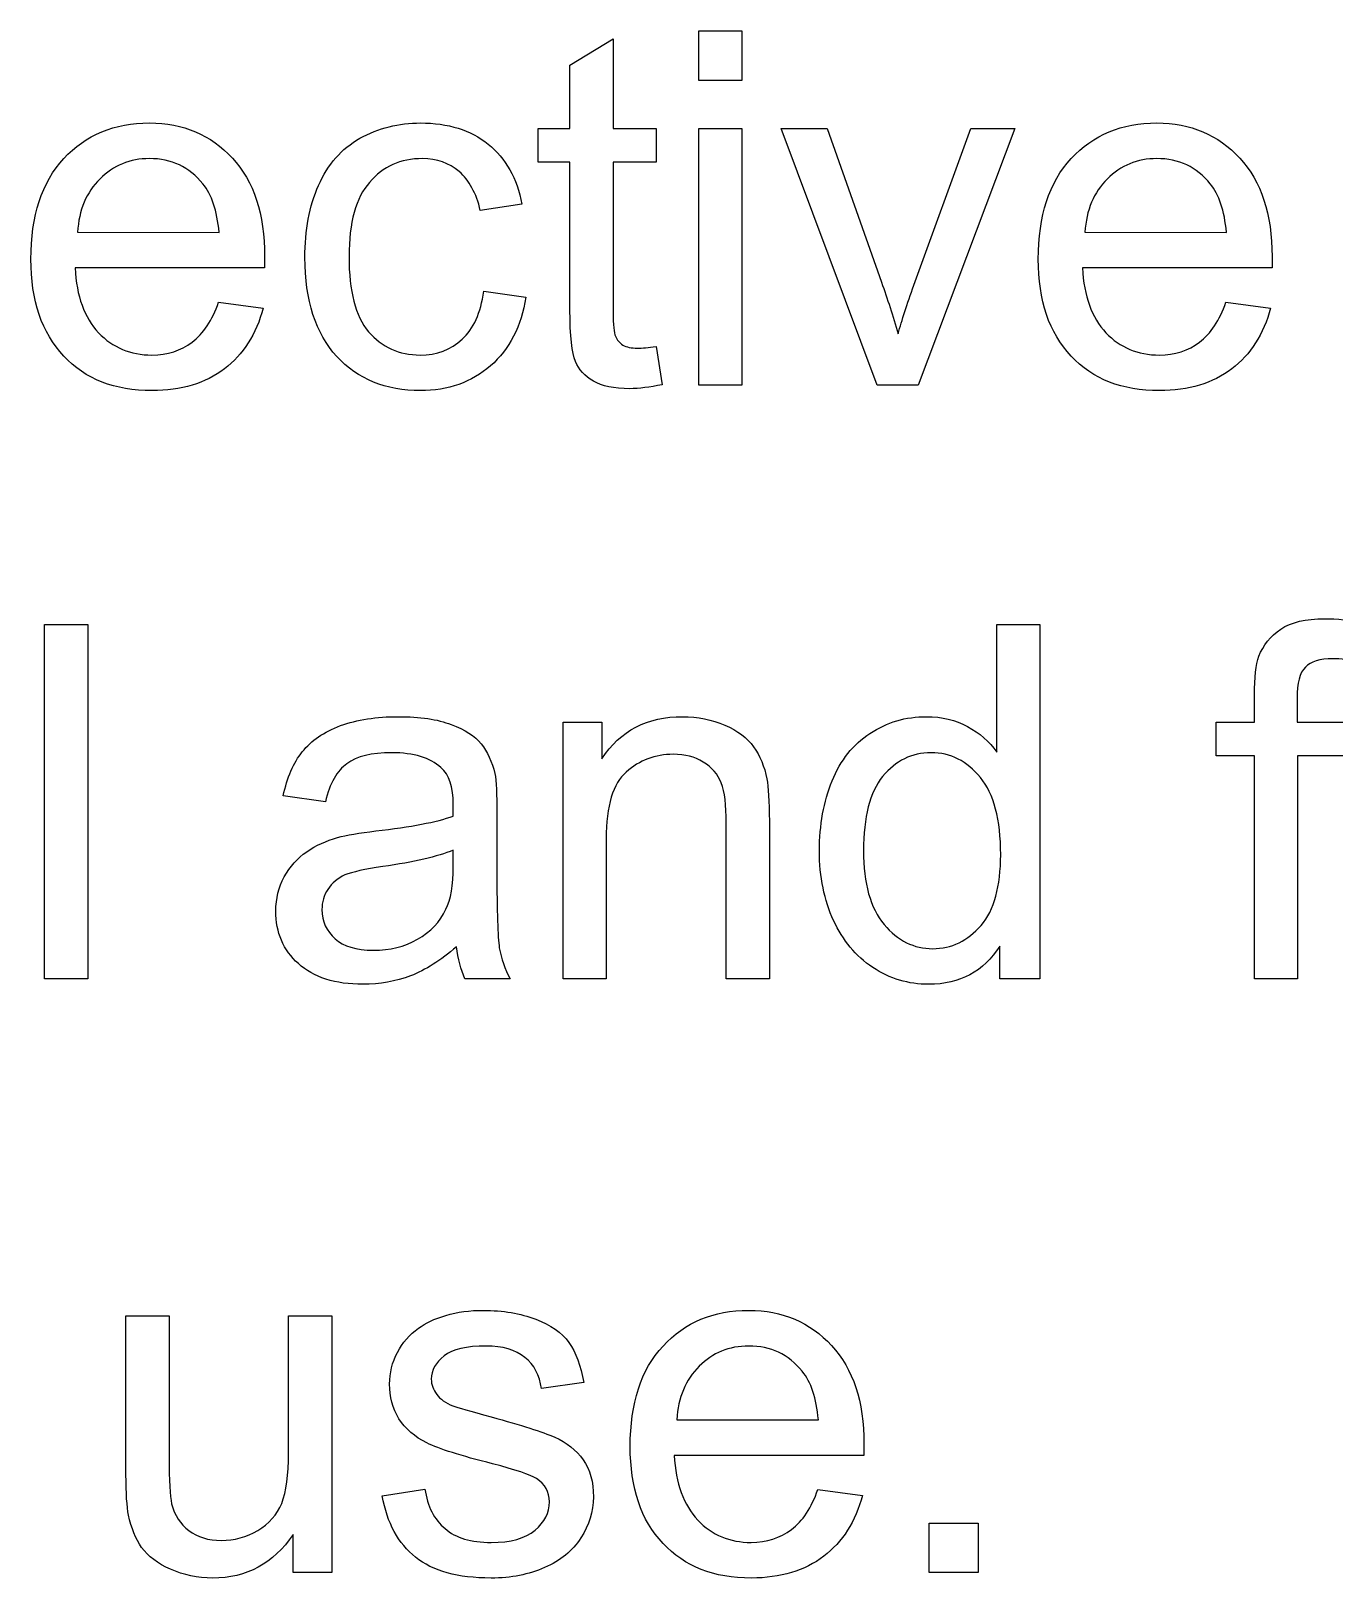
# Model space of a CAD drawing. Extents: x -45 to 645, y -160 to 467.
# Drawn here: x 380.62 to 385.27, y 147.13 to 152.65 of the extents above; entities that cross this region are included whole.
import ezdxf

# ---------------------------------------------------------------- set-up
doc = ezdxf.new("R2010")
doc.units = 0
doc.layers.add('layer 1', color=7, linetype='Continuous')

msp = doc.modelspace()

# ---------------------------------------------------------------- linework, layer by layer
at = {"layer": 'layer 1', "color": 7, "true_color": 0xffffff}
for points, knots in [([(383.158, 152.4688), (383.158, 152.4688), (383.158, 152.6452), (383.158, 152.6452), (383.158, 152.6452), (383.0043, 152.6452), (383.0043, 152.6452), (383.0043, 152.6452), (383.0043, 152.4688), (383.0043, 152.4688), (383.0043, 152.4688), (383.158, 152.4688), (383.158, 152.4688)], [0, 0, 0, 0, 0.25, 0.25, 0.25, 0.5, 0.5, 0.5, 0.75, 0.75, 0.75, 1, 1, 1, 1]), ([(382.7863, 151.5145), (382.7636, 151.5145), (382.7461, 151.518), (382.7339, 151.5251), (382.7217, 151.534), (382.713, 151.5427), (382.7077, 151.5568), (382.7025, 151.5693), (382.699, 151.5974), (382.699, 151.6415), (382.699, 151.6415), (382.699, 152.1777), (382.699, 152.1777), (382.699, 152.1777), (382.8527, 152.1777), (382.8527, 152.1777), (382.8527, 152.1777), (382.8527, 152.2978), (382.8527, 152.2978), (382.8527, 152.2978), (382.699, 152.2978), (382.699, 152.2978), (382.699, 152.2978), (382.699, 152.6171), (382.699, 152.6171), (382.699, 152.6171), (382.5453, 152.5236), (382.5453, 152.5236), (382.5453, 152.5236), (382.5453, 152.2978), (382.5453, 152.2978), (382.5453, 152.2978), (382.4319, 152.2978), (382.4319, 152.2978), (382.4319, 152.2978), (382.4319, 152.1777), (382.4319, 152.1777), (382.4319, 152.1777), (382.5453, 152.1777), (382.5453, 152.1777), (382.5453, 152.1777), (382.5453, 151.6505), (382.5453, 151.6505), (382.5453, 151.5568), (382.5523, 151.4968), (382.5645, 151.4668), (382.5768, 151.4387), (382.5977, 151.4139), (382.6291, 151.3963), (382.6588, 151.3788), (382.7025, 151.3698), (382.7584, 151.3698), (382.7916, 151.3699), (382.83, 151.3751), (382.8736, 151.384), (382.8736, 151.384), (382.8527, 151.5199), (382.8527, 151.5199), (382.8247, 151.5163), (382.802, 151.5145), (382.7863, 151.5145)], [0, 0, 0, 0, 0.05, 0.05, 0.05, 0.1, 0.1, 0.1, 0.15, 0.15, 0.15, 0.2, 0.2, 0.2, 0.25, 0.25, 0.25, 0.3, 0.3, 0.3, 0.35, 0.35, 0.35, 0.4, 0.4, 0.4, 0.45, 0.45, 0.45, 0.5, 0.5, 0.5, 0.55, 0.55, 0.55, 0.6, 0.6, 0.6, 0.65, 0.65, 0.65, 0.7, 0.7, 0.7, 0.75, 0.75, 0.75, 0.8, 0.8, 0.8, 0.85, 0.85, 0.85, 0.9, 0.9, 0.9, 0.95, 0.95, 0.95, 1, 1, 1, 1]), ([(381.1988, 151.5358), (381.1586, 151.5058), (381.1115, 151.4898), (381.0556, 151.4898), (380.9788, 151.4899), (380.9159, 151.5162), (380.8652, 151.5692), (380.8146, 151.6239), (380.7867, 151.6997), (380.7814, 151.8002), (380.7814, 151.8002), (381.4572, 151.8003), (381.4572, 151.8003), (381.4572, 151.818), (381.4572, 151.832), (381.4572, 151.8408), (381.4572, 151.9926), (381.4188, 152.1089), (381.342, 152.1918), (381.2652, 152.2748), (381.1673, 152.3171), (381.0468, 152.3171), (380.9212, 152.3172), (380.8198, 152.2747), (380.7413, 152.1901), (380.6627, 152.1055), (380.6243, 151.9854), (380.6243, 151.832), (380.6243, 151.6838), (380.6627, 151.5692), (380.7413, 151.4863), (380.8181, 151.4034), (380.9229, 151.3628), (381.0556, 151.3628), (381.1604, 151.3629), (381.2459, 151.3892), (381.314, 151.4404), (381.3804, 151.4917), (381.4275, 151.5639), (381.452, 151.6573), (381.452, 151.6573), (381.2931, 151.6787), (381.2931, 151.6787), (381.2704, 151.6134), (381.2389, 151.5656), (381.1988, 151.5358)], [0, 0, 0, 0, 0.066667, 0.066667, 0.066667, 0.133333, 0.133333, 0.133333, 0.2, 0.2, 0.2, 0.266667, 0.266667, 0.266667, 0.333333, 0.333333, 0.333333, 0.4, 0.4, 0.4, 0.466667, 0.466667, 0.466667, 0.533333, 0.533333, 0.533333, 0.6, 0.6, 0.6, 0.666667, 0.666667, 0.666667, 0.733333, 0.733333, 0.733333, 0.8, 0.8, 0.8, 0.866667, 0.866667, 0.866667, 0.933333, 0.933333, 0.933333, 1, 1, 1, 1]), ([(382.1613, 151.5463), (382.1211, 151.5092), (382.0704, 151.4898), (382.0111, 151.4898), (381.936, 151.4899), (381.8749, 151.518), (381.8277, 151.5727), (381.7806, 151.6292), (381.7579, 151.7173), (381.7579, 151.8408), (381.7579, 151.9626), (381.7823, 152.0507), (381.8312, 152.1054), (381.8784, 152.1619), (381.9412, 152.1901), (382.0198, 152.1901), (382.0705, 152.1902), (382.1141, 152.1742), (382.1508, 152.1442), (382.1857, 152.1124), (382.2119, 152.0666), (382.2258, 152.0048), (382.2258, 152.0048), (382.3743, 152.0279), (382.3743, 152.0279), (382.3568, 152.1196), (382.3166, 152.1918), (382.2538, 152.2412), (382.191, 152.2924), (382.1106, 152.3171), (382.0128, 152.3171), (381.936, 152.3172), (381.8626, 152.2994), (381.7963, 152.2624), (381.7317, 152.2254), (381.681, 152.1689), (381.6496, 152.0948), (381.6164, 152.0208), (381.6007, 151.9343), (381.6007, 151.8373), (381.6007, 151.6838), (381.6391, 151.5674), (381.7142, 151.4845), (381.7893, 151.4034), (381.8888, 151.3628), (382.0128, 151.3628), (382.1106, 151.3629), (382.1944, 151.3928), (382.2625, 151.451), (382.3289, 151.511), (382.3725, 151.5921), (382.3882, 151.6962), (382.3882, 151.6962), (382.2381, 151.7174), (382.2381, 151.7174), (382.2276, 151.6398), (382.2014, 151.5833), (382.1613, 151.5463)], [0, 0, 0, 0, 0.052632, 0.052632, 0.052632, 0.105263, 0.105263, 0.105263, 0.157895, 0.157895, 0.157895, 0.210526, 0.210526, 0.210526, 0.263158, 0.263158, 0.263158, 0.315789, 0.315789, 0.315789, 0.368421, 0.368421, 0.368421, 0.421053, 0.421053, 0.421053, 0.473684, 0.473684, 0.473684, 0.526316, 0.526316, 0.526316, 0.578947, 0.578947, 0.578947, 0.631579, 0.631579, 0.631579, 0.684211, 0.684211, 0.684211, 0.736842, 0.736842, 0.736842, 0.789474, 0.789474, 0.789474, 0.842105, 0.842105, 0.842105, 0.894737, 0.894737, 0.894737, 0.947368, 0.947368, 0.947368, 1, 1, 1, 1]), ([(383.158, 151.3822), (383.158, 151.3822), (383.158, 152.2978), (383.158, 152.2978), (383.158, 152.2978), (383.0043, 152.2978), (383.0043, 152.2978), (383.0043, 152.2978), (383.0043, 151.3822), (383.0043, 151.3822), (383.0043, 151.3822), (383.158, 151.3822), (383.158, 151.3822)], [0, 0, 0, 0, 0.25, 0.25, 0.25, 0.5, 0.5, 0.5, 0.75, 0.75, 0.75, 1, 1, 1, 1]), ([(383.7869, 151.3822), (383.7869, 151.3822), (384.1308, 152.2978), (384.1308, 152.2978), (384.1308, 152.2978), (383.9738, 152.2978), (383.9738, 152.2978), (383.9738, 152.2978), (383.7712, 151.7386), (383.7712, 151.7386), (383.7468, 151.6715), (383.7275, 151.6133), (383.7153, 151.5656), (383.6961, 151.6292), (383.6768, 151.6909), (383.6559, 151.7491), (383.6559, 151.7491), (383.4621, 152.2978), (383.4621, 152.2978), (383.4621, 152.2978), (383.298, 152.2978), (383.298, 152.2978), (383.298, 152.2978), (383.6402, 151.3822), (383.6402, 151.3822), (383.6402, 151.3822), (383.7869, 151.3822), (383.7869, 151.3822)], [0, 0, 0, 0, 0.111111, 0.111111, 0.111111, 0.222222, 0.222222, 0.222222, 0.333333, 0.333333, 0.333333, 0.444444, 0.444444, 0.444444, 0.555556, 0.555556, 0.555556, 0.666667, 0.666667, 0.666667, 0.777778, 0.777778, 0.777778, 0.888889, 0.888889, 0.888889, 1, 1, 1, 1]), ([(384.7892, 151.5358), (384.749, 151.5058), (384.7018, 151.4898), (384.6459, 151.4898), (384.5691, 151.4899), (384.5062, 151.5162), (384.4556, 151.5692), (384.405, 151.6239), (384.377, 151.6997), (384.3718, 151.8002), (384.3718, 151.8002), (385.0475, 151.8003), (385.0475, 151.8003), (385.0475, 151.818), (385.0475, 151.832), (385.0475, 151.8408), (385.0475, 151.9926), (385.0091, 152.1089), (384.9323, 152.1918), (384.8555, 152.2748), (384.7577, 152.3171), (384.6372, 152.3171), (384.5114, 152.3172), (384.4102, 152.2747), (384.3316, 152.1901), (384.2531, 152.1055), (384.2146, 151.9854), (384.2146, 151.832), (384.2147, 151.6838), (384.253, 151.5692), (384.3316, 151.4863), (384.4085, 151.4034), (384.5132, 151.3628), (384.6459, 151.3628), (384.7508, 151.3629), (384.8362, 151.3892), (384.9043, 151.4404), (384.9707, 151.4917), (385.0178, 151.5639), (385.0423, 151.6573), (385.0423, 151.6573), (384.8834, 151.6787), (384.8834, 151.6787), (384.8607, 151.6134), (384.8293, 151.5656), (384.7892, 151.5358)], [0, 0, 0, 0, 0.066667, 0.066667, 0.066667, 0.133333, 0.133333, 0.133333, 0.2, 0.2, 0.2, 0.266667, 0.266667, 0.266667, 0.333333, 0.333333, 0.333333, 0.4, 0.4, 0.4, 0.466667, 0.466667, 0.466667, 0.533333, 0.533333, 0.533333, 0.6, 0.6, 0.6, 0.666667, 0.666667, 0.666667, 0.733333, 0.733333, 0.733333, 0.8, 0.8, 0.8, 0.866667, 0.866667, 0.866667, 0.933333, 0.933333, 0.933333, 1, 1, 1, 1]), ([(380.8705, 152.1178), (380.9176, 152.1654), (380.977, 152.1901), (381.0468, 152.1901), (381.1255, 152.1902), (381.1883, 152.1601), (381.2372, 152.1001), (381.2686, 152.0614), (381.2878, 152.0048), (381.2948, 151.9272), (381.2948, 151.9272), (380.7902, 151.9273), (380.7902, 151.9273), (380.7954, 152.0067), (380.8216, 152.0701), (380.8705, 152.1178)], [0, 0, 0, 0, 0.2, 0.2, 0.2, 0.4, 0.4, 0.4, 0.6, 0.6, 0.6, 0.8, 0.8, 0.8, 1, 1, 1, 1]), ([(384.4608, 152.1178), (384.508, 152.1654), (384.5673, 152.1901), (384.6372, 152.1901), (384.7158, 152.1902), (384.7786, 152.1601), (384.8275, 152.1001), (384.859, 152.0614), (384.8781, 152.0048), (384.8851, 151.9272), (384.8851, 151.9272), (384.3806, 151.9273), (384.3806, 151.9273), (384.3857, 152.0067), (384.4119, 152.0701), (384.4608, 152.1178)], [0, 0, 0, 0, 0.2, 0.2, 0.2, 0.4, 0.4, 0.4, 0.6, 0.6, 0.6, 0.8, 0.8, 0.8, 1, 1, 1, 1]), ([(380.8267, 149.2657), (380.8267, 149.2657), (380.8267, 150.5287), (380.8267, 150.5287), (380.8267, 150.5287), (380.673, 150.5287), (380.673, 150.5287), (380.673, 150.5287), (380.673, 149.2657), (380.673, 149.2657), (380.673, 149.2657), (380.8267, 149.2657), (380.8267, 149.2657)], [0, 0, 0, 0, 0.25, 0.25, 0.25, 0.5, 0.5, 0.5, 0.75, 0.75, 0.75, 1, 1, 1, 1]), ([(384.2201, 149.2657), (384.2201, 149.2657), (384.2201, 150.5287), (384.2201, 150.5287), (384.2201, 150.5287), (384.0665, 150.5287), (384.0665, 150.5287), (384.0665, 150.5287), (384.0665, 150.0737), (384.0665, 150.0737), (384.0403, 150.1124), (384.0053, 150.1423), (383.9617, 150.1652), (383.9198, 150.1882), (383.8709, 150.2005), (383.8167, 150.2005), (383.7417, 150.2007), (383.6753, 150.1811), (383.6142, 150.1405), (383.5549, 150.1019), (383.5094, 150.0453), (383.4797, 149.9712), (383.4501, 149.8973), (383.4343, 149.8142), (383.4343, 149.7225), (383.4343, 149.6292), (383.4518, 149.5461), (383.4849, 149.4738), (383.5182, 149.4034), (383.5635, 149.3468), (383.6246, 149.3062), (383.6858, 149.2657), (383.7521, 149.2463), (383.8237, 149.2463), (383.9355, 149.2464), (384.0193, 149.2921), (384.0769, 149.3821), (384.0769, 149.3821), (384.077, 149.2657), (384.077, 149.2657), (384.077, 149.2657), (384.2201, 149.2657), (384.2201, 149.2657)], [0, 0, 0, 0, 0.071429, 0.071429, 0.071429, 0.142857, 0.142857, 0.142857, 0.214286, 0.214286, 0.214286, 0.285714, 0.285714, 0.285714, 0.357143, 0.357143, 0.357143, 0.428571, 0.428571, 0.428571, 0.5, 0.5, 0.5, 0.571429, 0.571429, 0.571429, 0.642857, 0.642857, 0.642857, 0.714286, 0.714286, 0.714286, 0.785714, 0.785714, 0.785714, 0.857143, 0.857143, 0.857143, 0.928571, 0.928571, 0.928571, 1, 1, 1, 1]), ([(385.1386, 149.2657), (385.1386, 149.2657), (385.1386, 150.0612), (385.1386, 150.0612), (385.1386, 150.0612), (385.3132, 150.0612), (385.3132, 150.0612), (385.3132, 150.0612), (385.3132, 150.1812), (385.3132, 150.1812), (385.3132, 150.1812), (385.1369, 150.1812), (385.1369, 150.1812), (385.1369, 150.1812), (385.1369, 150.2658), (385.1369, 150.2658), (385.1369, 150.3205), (385.1456, 150.3575), (385.1665, 150.3769), (385.1857, 150.3964), (385.2172, 150.4069), (385.2643, 150.4069), (385.2923, 150.4071), (385.3237, 150.4034), (385.3551, 150.3981), (385.3551, 150.3981), (385.3778, 150.5341), (385.3778, 150.5341), (385.3254, 150.5446), (385.2783, 150.5498), (385.2346, 150.5498), (385.1684, 150.5499), (385.1159, 150.5374), (385.0792, 150.5127), (385.0409, 150.488), (385.0164, 150.4545), (385.0006, 150.4157), (384.9902, 150.3858), (384.9849, 150.3399), (384.9849, 150.2781), (384.9849, 150.2781), (384.985, 150.1812), (384.985, 150.1812), (384.985, 150.1812), (384.8488, 150.1812), (384.8488, 150.1812), (384.8488, 150.1812), (384.8488, 150.0612), (384.8488, 150.0612), (384.8488, 150.0612), (384.985, 150.0612), (384.985, 150.0612), (384.985, 150.0612), (384.985, 149.2657), (384.985, 149.2657), (384.985, 149.2657), (385.1386, 149.2657), (385.1386, 149.2657)], [0, 0, 0, 0, 0.052632, 0.052632, 0.052632, 0.105263, 0.105263, 0.105263, 0.157895, 0.157895, 0.157895, 0.210526, 0.210526, 0.210526, 0.263158, 0.263158, 0.263158, 0.315789, 0.315789, 0.315789, 0.368421, 0.368421, 0.368421, 0.421053, 0.421053, 0.421053, 0.473684, 0.473684, 0.473684, 0.526316, 0.526316, 0.526316, 0.578947, 0.578947, 0.578947, 0.631579, 0.631579, 0.631579, 0.684211, 0.684211, 0.684211, 0.736842, 0.736842, 0.736842, 0.789474, 0.789474, 0.789474, 0.842105, 0.842105, 0.842105, 0.894737, 0.894737, 0.894737, 0.947368, 0.947368, 0.947368, 1, 1, 1, 1]), ([(382.1712, 149.2657), (382.1712, 149.2657), (382.3319, 149.2657), (382.3319, 149.2657), (382.3126, 149.301), (382.3004, 149.338), (382.2934, 149.3768), (382.2882, 149.4139), (382.2847, 149.5055), (382.2847, 149.6484), (382.2847, 149.6484), (382.2847, 149.8548), (382.2847, 149.8548), (382.2847, 149.9237), (382.2829, 149.9712), (382.2777, 149.9977), (382.2672, 150.0402), (382.2515, 150.0753), (382.2288, 150.1035), (382.2061, 150.1318), (382.1712, 150.1547), (382.1223, 150.1723), (382.0734, 150.1918), (382.0105, 150.2005), (381.9337, 150.2005), (381.8551, 150.2007), (381.787, 150.1899), (381.7276, 150.1688), (381.6683, 150.1459), (381.6229, 150.1159), (381.5914, 150.0753), (381.56, 150.0366), (381.5373, 149.9836), (381.5233, 149.9183), (381.5233, 149.9183), (381.6735, 149.8973), (381.6735, 149.8973), (381.6892, 149.9626), (381.7154, 150.0083), (381.7503, 150.0329), (381.7853, 150.0594), (381.8376, 150.0718), (381.911, 150.0718), (381.9878, 150.0719), (382.0472, 150.0541), (382.0856, 150.0188), (382.1153, 149.9943), (382.1293, 149.95), (382.1293, 149.8865), (382.1293, 149.8814), (382.1293, 149.8671), (382.1293, 149.846), (382.0699, 149.8249), (381.9791, 149.8072), (381.8534, 149.7931), (381.794, 149.7862), (381.7486, 149.7772), (381.7172, 149.7701), (381.677, 149.7578), (381.6403, 149.7419), (381.6071, 149.719), (381.574, 149.6961), (381.5478, 149.6661), (381.5268, 149.629), (381.5076, 149.5939), (381.4971, 149.5514), (381.4971, 149.5073), (381.4972, 149.4315), (381.5233, 149.3679), (381.5775, 149.3203), (381.6316, 149.271), (381.7084, 149.2463), (381.808, 149.2463), (381.8674, 149.2464), (381.925, 149.2568), (381.9773, 149.2762), (382.0297, 149.2974), (382.0839, 149.3309), (382.1415, 149.3803), (382.1467, 149.3363), (382.1554, 149.2992), (382.1712, 149.2657)], [0, 0, 0, 0, 0.037037, 0.037037, 0.037037, 0.074074, 0.074074, 0.074074, 0.111111, 0.111111, 0.111111, 0.148148, 0.148148, 0.148148, 0.185185, 0.185185, 0.185185, 0.222222, 0.222222, 0.222222, 0.259259, 0.259259, 0.259259, 0.296296, 0.296296, 0.296296, 0.333333, 0.333333, 0.333333, 0.37037, 0.37037, 0.37037, 0.407407, 0.407407, 0.407407, 0.444444, 0.444444, 0.444444, 0.481481, 0.481481, 0.481481, 0.518519, 0.518519, 0.518519, 0.555556, 0.555556, 0.555556, 0.592593, 0.592593, 0.592593, 0.62963, 0.62963, 0.62963, 0.666667, 0.666667, 0.666667, 0.703704, 0.703704, 0.703704, 0.740741, 0.740741, 0.740741, 0.777778, 0.777778, 0.777778, 0.814815, 0.814815, 0.814815, 0.851852, 0.851852, 0.851852, 0.888889, 0.888889, 0.888889, 0.925926, 0.925926, 0.925926, 0.962963, 0.962963, 0.962963, 1, 1, 1, 1]), ([(382.6744, 149.2657), (382.6744, 149.2657), (382.6744, 149.7649), (382.6744, 149.7649), (382.6744, 149.8832), (382.6988, 149.9624), (382.746, 150.0029), (382.7932, 150.0453), (382.849, 150.0664), (382.9136, 150.0664), (382.9556, 150.0665), (382.9904, 150.0576), (383.0201, 150.0382), (383.0516, 150.0207), (383.0725, 149.9941), (383.0847, 149.9642), (383.097, 149.9324), (383.1022, 149.8848), (383.1022, 149.8213), (383.1022, 149.8213), (383.1022, 149.2657), (383.1022, 149.2657), (383.1022, 149.2657), (383.2559, 149.2657), (383.2559, 149.2657), (383.2559, 149.2657), (383.2559, 149.8284), (383.2559, 149.8284), (383.2559, 149.8991), (383.2524, 149.95), (383.2471, 149.9783), (383.2385, 150.0225), (383.2227, 150.0612), (383.2, 150.0929), (383.1774, 150.1247), (383.1424, 150.1511), (383.097, 150.1705), (383.0516, 150.19), (383.0009, 150.2005), (382.9468, 150.2005), (382.8212, 150.2007), (382.725, 150.1511), (382.6587, 150.0506), (382.6587, 150.0506), (382.6587, 150.1812), (382.6587, 150.1812), (382.6587, 150.1812), (382.5207, 150.1812), (382.5207, 150.1812), (382.5207, 150.1812), (382.5207, 149.2657), (382.5207, 149.2657), (382.5207, 149.2657), (382.6744, 149.2657), (382.6744, 149.2657)], [0, 0, 0, 0, 0.055556, 0.055556, 0.055556, 0.111111, 0.111111, 0.111111, 0.166667, 0.166667, 0.166667, 0.222222, 0.222222, 0.222222, 0.277778, 0.277778, 0.277778, 0.333333, 0.333333, 0.333333, 0.388889, 0.388889, 0.388889, 0.444444, 0.444444, 0.444444, 0.5, 0.5, 0.5, 0.555556, 0.555556, 0.555556, 0.611111, 0.611111, 0.611111, 0.666667, 0.666667, 0.666667, 0.722222, 0.722222, 0.722222, 0.777778, 0.777778, 0.777778, 0.833333, 0.833333, 0.833333, 0.888889, 0.888889, 0.888889, 0.944444, 0.944444, 0.944444, 1, 1, 1, 1]), ([(383.6597, 149.9872), (383.7068, 150.0435), (383.7626, 150.0718), (383.8324, 150.0718), (383.9023, 150.0719), (383.9599, 150.0418), (384.0088, 149.9836), (384.056, 149.9255), (384.0804, 149.8336), (384.0804, 149.7084), (384.0804, 149.5957), (384.0577, 149.5108), (384.0105, 149.4562), (383.9635, 149.4016), (383.9058, 149.3733), (383.8377, 149.3733), (383.7714, 149.3734), (383.7137, 149.4015), (383.6648, 149.4597), (383.616, 149.5181), (383.5915, 149.6061), (383.5915, 149.7225), (383.5915, 149.8425), (383.6142, 149.9306), (383.6597, 149.9872)], [0, 0, 0, 0, 0.125, 0.125, 0.125, 0.25, 0.25, 0.25, 0.375, 0.375, 0.375, 0.5, 0.5, 0.5, 0.625, 0.625, 0.625, 0.75, 0.75, 0.75, 0.875, 0.875, 0.875, 1, 1, 1, 1]), ([(382.1293, 149.6679), (382.1293, 149.599), (382.1205, 149.5479), (382.1031, 149.5144), (382.0821, 149.4687), (382.0489, 149.4332), (382.0018, 149.4068), (381.9564, 149.3804), (381.904, 149.3679), (381.8446, 149.3679), (381.7835, 149.368), (381.7381, 149.3821), (381.7084, 149.4085), (381.677, 149.4369), (381.6613, 149.4703), (381.6613, 149.5126), (381.6613, 149.5391), (381.6683, 149.5638), (381.6822, 149.5849), (381.6962, 149.608), (381.7172, 149.6237), (381.7433, 149.6361), (381.7696, 149.6467), (381.8149, 149.6572), (381.8778, 149.6661), (381.9896, 149.682), (382.0734, 149.7013), (382.1293, 149.7243), (382.1293, 149.7243), (382.1293, 149.6679), (382.1293, 149.6679)], [0, 0, 0, 0, 0.1, 0.1, 0.1, 0.2, 0.2, 0.2, 0.3, 0.3, 0.3, 0.4, 0.4, 0.4, 0.5, 0.5, 0.5, 0.6, 0.6, 0.6, 0.7, 0.7, 0.7, 0.8, 0.8, 0.8, 0.9, 0.9, 0.9, 1, 1, 1, 1]), ([(381.6964, 147.1489), (381.6964, 147.1489), (381.6964, 148.0645), (381.6964, 148.0645), (381.6964, 148.0645), (381.5427, 148.0645), (381.5427, 148.0645), (381.5427, 148.0645), (381.5427, 147.576), (381.5427, 147.576), (381.5427, 147.4966), (381.5339, 147.4382), (381.5182, 147.3959), (381.5008, 147.3553), (381.4728, 147.3235), (381.4326, 147.2988), (381.3925, 147.2759), (381.3488, 147.2636), (381.3034, 147.2636), (381.2563, 147.2636), (381.2179, 147.2759), (381.1864, 147.2988), (381.1568, 147.322), (381.1358, 147.3535), (381.1253, 147.3941), (381.1201, 147.4224), (381.1166, 147.477), (381.1166, 147.5581), (381.1166, 147.5581), (381.1166, 148.0645), (381.1166, 148.0645), (381.1166, 148.0645), (380.9629, 148.0645), (380.9629, 148.0645), (380.9629, 148.0645), (380.9629, 147.4982), (380.9629, 147.4982), (380.9629, 147.4313), (380.9664, 147.3835), (380.9717, 147.3535), (380.9821, 147.3077), (380.9978, 147.2689), (381.0188, 147.2389), (381.0415, 147.2073), (381.0764, 147.1807), (381.1218, 147.1613), (381.169, 147.1402), (381.2179, 147.1295), (381.272, 147.1295), (381.3925, 147.1297), (381.4885, 147.1807), (381.5584, 147.2848), (381.5584, 147.2848), (381.5584, 147.1489), (381.5584, 147.1489), (381.5584, 147.1489), (381.6964, 147.1489), (381.6964, 147.1489)], [0, 0, 0, 0, 0.052632, 0.052632, 0.052632, 0.105263, 0.105263, 0.105263, 0.157895, 0.157895, 0.157895, 0.210526, 0.210526, 0.210526, 0.263158, 0.263158, 0.263158, 0.315789, 0.315789, 0.315789, 0.368421, 0.368421, 0.368421, 0.421053, 0.421053, 0.421053, 0.473684, 0.473684, 0.473684, 0.526316, 0.526316, 0.526316, 0.578947, 0.578947, 0.578947, 0.631579, 0.631579, 0.631579, 0.684211, 0.684211, 0.684211, 0.736842, 0.736842, 0.736842, 0.789474, 0.789474, 0.789474, 0.842105, 0.842105, 0.842105, 0.894737, 0.894737, 0.894737, 0.947368, 0.947368, 0.947368, 1, 1, 1, 1]), ([(381.9953, 147.2037), (382.0564, 147.1543), (382.1454, 147.1295), (382.2642, 147.1295), (382.3358, 147.1297), (382.3986, 147.1419), (382.4545, 147.1666), (382.5122, 147.1914), (382.554, 147.2265), (382.5837, 147.2724), (382.6134, 147.3184), (382.6291, 147.3659), (382.6291, 147.4188), (382.6292, 147.4718), (382.6169, 147.5158), (382.5924, 147.5511), (382.568, 147.5865), (382.5331, 147.6128), (382.4912, 147.6322), (382.4475, 147.65), (382.3724, 147.6746), (382.2642, 147.7045), (382.1891, 147.724), (382.1437, 147.7381), (382.128, 147.7433), (382.1018, 147.754), (382.0826, 147.768), (382.0703, 147.7839), (382.0581, 147.8016), (382.0511, 147.8192), (382.0511, 147.8386), (382.0511, 147.8704), (382.0668, 147.8986), (382.0965, 147.9215), (382.1262, 147.9445), (382.1768, 147.9568), (382.2467, 147.9568), (382.3061, 147.957), (382.3515, 147.9427), (382.3846, 147.9162), (382.4178, 147.8899), (382.437, 147.8527), (382.444, 147.8051), (382.444, 147.8051), (382.5942, 147.8264), (382.5942, 147.8264), (382.5837, 147.8863), (382.5662, 147.9338), (382.5418, 147.9691), (382.5157, 148.0046), (382.4754, 148.0326), (382.4231, 148.052), (382.369, 148.0732), (382.3061, 148.0838), (382.2362, 148.0838), (382.1891, 148.084), (382.1437, 148.0785), (382.1035, 148.0661), (382.0616, 148.0538), (382.0302, 148.0379), (382.0057, 148.0203), (381.9743, 147.9974), (381.9481, 147.9691), (381.9306, 147.9338), (381.9115, 147.8986), (381.9027, 147.8615), (381.9027, 147.821), (381.9027, 147.777), (381.9132, 147.7345), (381.9359, 147.6975), (381.9586, 147.6623), (381.9917, 147.6322), (382.0354, 147.6111), (382.0791, 147.59), (382.1559, 147.5652), (382.2694, 147.537), (382.3515, 147.5158), (382.4038, 147.4982), (382.4266, 147.4841), (382.4563, 147.4648), (382.4719, 147.4364), (382.4719, 147.4012), (382.472, 147.3624), (382.4545, 147.3288), (382.4213, 147.3006), (382.3864, 147.2708), (382.334, 147.2565), (382.2642, 147.2565), (382.1926, 147.2567), (382.1384, 147.2724), (382.1, 147.3059), (382.0616, 147.3378), (382.0371, 147.3853), (382.0284, 147.447), (382.0284, 147.447), (381.8765, 147.4224), (381.8765, 147.4224), (381.894, 147.3253), (381.9324, 147.253), (381.9953, 147.2037)], [0, 0, 0, 0, 0.030303, 0.030303, 0.030303, 0.060606, 0.060606, 0.060606, 0.090909, 0.090909, 0.090909, 0.121212, 0.121212, 0.121212, 0.151515, 0.151515, 0.151515, 0.181818, 0.181818, 0.181818, 0.212121, 0.212121, 0.212121, 0.242424, 0.242424, 0.242424, 0.272727, 0.272727, 0.272727, 0.30303, 0.30303, 0.30303, 0.333333, 0.333333, 0.333333, 0.363636, 0.363636, 0.363636, 0.393939, 0.393939, 0.393939, 0.424242, 0.424242, 0.424242, 0.454545, 0.454545, 0.454545, 0.484848, 0.484848, 0.484848, 0.515152, 0.515152, 0.515152, 0.545455, 0.545455, 0.545455, 0.575758, 0.575758, 0.575758, 0.606061, 0.606061, 0.606061, 0.636364, 0.636364, 0.636364, 0.666667, 0.666667, 0.666667, 0.69697, 0.69697, 0.69697, 0.727273, 0.727273, 0.727273, 0.757576, 0.757576, 0.757576, 0.787879, 0.787879, 0.787879, 0.818182, 0.818182, 0.818182, 0.848485, 0.848485, 0.848485, 0.878788, 0.878788, 0.878788, 0.909091, 0.909091, 0.909091, 0.939394, 0.939394, 0.939394, 0.969697, 0.969697, 0.969697, 1, 1, 1, 1]), ([(383.3346, 147.3025), (383.2944, 147.2725), (383.2472, 147.2565), (383.1914, 147.2565), (383.1145, 147.2567), (383.0517, 147.283), (383.001, 147.3359), (382.9504, 147.3906), (382.9224, 147.4664), (382.9172, 147.567), (382.9172, 147.567), (383.593, 147.567), (383.593, 147.567), (383.593, 147.5847), (383.593, 147.5987), (383.593, 147.6075), (383.593, 147.7593), (383.5546, 147.8756), (383.4777, 147.9585), (383.401, 148.0415), (383.3031, 148.0838), (383.1826, 148.0838), (383.0569, 148.084), (382.9556, 148.0414), (382.8771, 147.9568), (382.7985, 147.8722), (382.76, 147.7522), (382.76, 147.5987), (382.7601, 147.4505), (382.7985, 147.3359), (382.8771, 147.253), (382.9539, 147.1702), (383.0586, 147.1295), (383.1914, 147.1295), (383.2962, 147.1297), (383.3817, 147.156), (383.4498, 147.2071), (383.5162, 147.2585), (383.5633, 147.3306), (383.5877, 147.4241), (383.5877, 147.4241), (383.4289, 147.4454), (383.4289, 147.4454), (383.4062, 147.3801), (383.3747, 147.3324), (383.3346, 147.3025)], [0, 0, 0, 0, 0.066667, 0.066667, 0.066667, 0.133333, 0.133333, 0.133333, 0.2, 0.2, 0.2, 0.266667, 0.266667, 0.266667, 0.333333, 0.333333, 0.333333, 0.4, 0.4, 0.4, 0.466667, 0.466667, 0.466667, 0.533333, 0.533333, 0.533333, 0.6, 0.6, 0.6, 0.666667, 0.666667, 0.666667, 0.733333, 0.733333, 0.733333, 0.8, 0.8, 0.8, 0.866667, 0.866667, 0.866667, 0.933333, 0.933333, 0.933333, 1, 1, 1, 1]), ([(383.0063, 147.8845), (383.0534, 147.9322), (383.1128, 147.9568), (383.1826, 147.9568), (383.2613, 147.957), (383.3241, 147.9268), (383.373, 147.8668), (383.4045, 147.8282), (383.4236, 147.7716), (383.4306, 147.694), (383.4306, 147.694), (382.926, 147.694), (382.926, 147.694), (382.9312, 147.7734), (382.9574, 147.8368), (383.0063, 147.8845)], [0, 0, 0, 0, 0.2, 0.2, 0.2, 0.4, 0.4, 0.4, 0.6, 0.6, 0.6, 0.8, 0.8, 0.8, 1, 1, 1, 1]), ([(384.0003, 147.1489), (384.0003, 147.1489), (384.0003, 147.3253), (384.0003, 147.3253), (384.0003, 147.3253), (383.8256, 147.3253), (383.8256, 147.3253), (383.8256, 147.3253), (383.8256, 147.1489), (383.8256, 147.1489), (383.8256, 147.1489), (384.0003, 147.1489), (384.0003, 147.1489)], [0, 0, 0, 0, 0.25, 0.25, 0.25, 0.5, 0.5, 0.5, 0.75, 0.75, 0.75, 1, 1, 1, 1])]:
    msp.add_open_spline(points, degree=3, knots=knots, dxfattribs=at)

doc.saveas('drawing.dxf')
